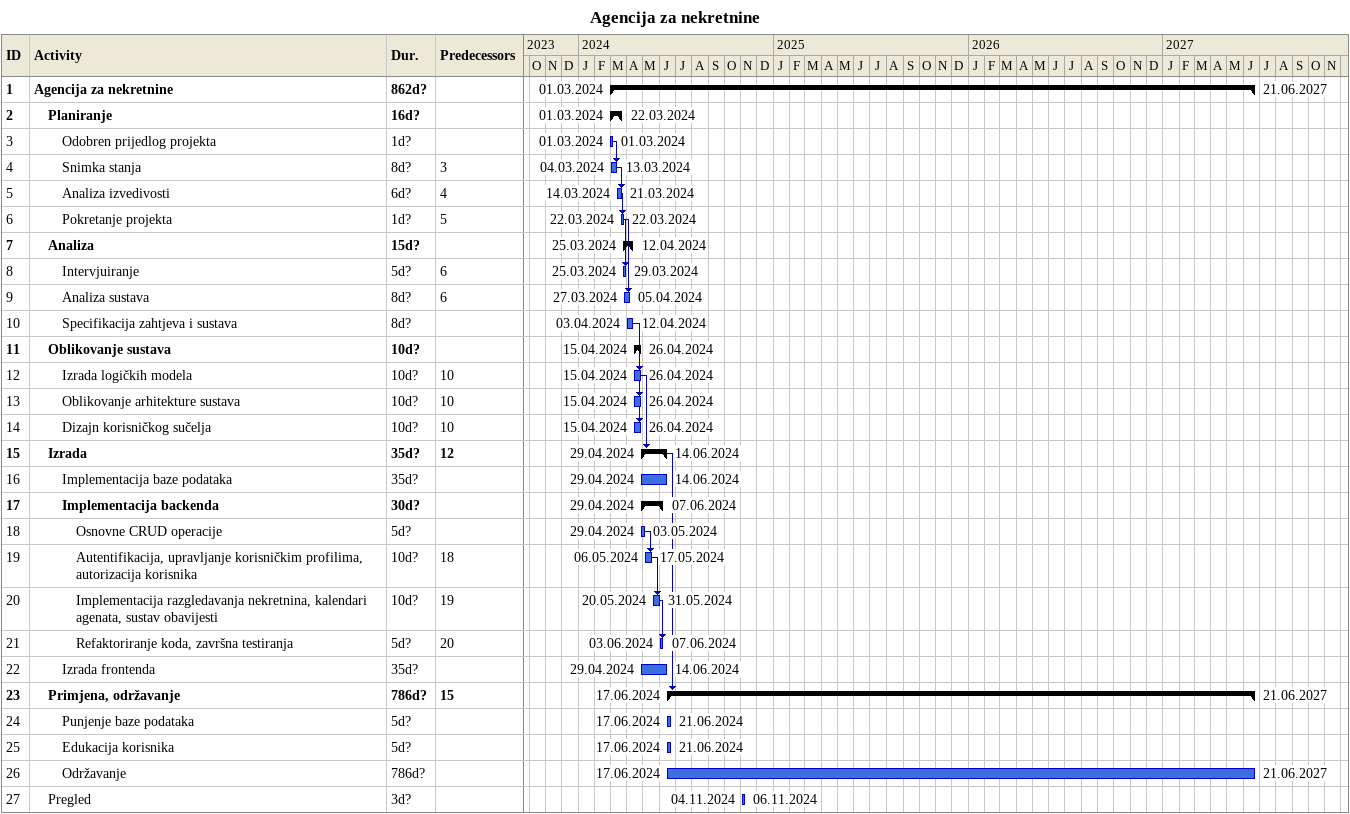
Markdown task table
Agencija za nekretnine

| ID | Level | Task | Duration | Start | Finish | Predecessors |
|---|---|---|---|---|---|---|
| 1 | 1 | **Agencija za nekretnine** | 862d? | 2024-03-01 | 2027-06-21 |  |
| 2 | 2 | **Planiranje** | 16d? | 2024-03-01 | 2024-03-22 |  |
| 3 | 3 | Odobren prijedlog projekta | 1d? | 2024-03-01 | 2024-03-01 |  |
| 4 | 3 | Snimka stanja | 8d? | 2024-03-04 | 2024-03-13 | 3 |
| 5 | 3 | Analiza izvedivosti | 6d? | 2024-03-14 | 2024-03-21 | 4 |
| 6 | 3 | Pokretanje projekta | 1d? | 2024-03-22 | 2024-03-22 | 5 |
| 7 | 2 | **Analiza** | 15d? | 2024-03-25 | 2024-04-12 |  |
| 8 | 3 | Intervjuiranje | 5d? | 2024-03-25 | 2024-03-29 | 6 |
| 9 | 3 | Analiza sustava | 8d? | 2024-03-27 | 2024-04-05 | 6 |
| 10 | 3 | Specifikacija zahtjeva i sustava | 8d? | 2024-04-03 | 2024-04-12 |  |
| 11 | 2 | **Oblikovanje sustava** | 10d? | 2024-04-15 | 2024-04-26 |  |
| 12 | 3 | Izrada logičkih modela | 10d? | 2024-04-15 | 2024-04-26 | 10 |
| 13 | 3 | Oblikovanje arhitekture sustava | 10d? | 2024-04-15 | 2024-04-26 | 10 |
| 14 | 3 | Dizajn korisničkog sučelja | 10d? | 2024-04-15 | 2024-04-26 | 10 |
| 15 | 2 | **Izrada** | 35d? | 2024-04-29 | 2024-06-14 | 12 |
| 16 | 3 | Implementacija baze podataka | 35d? | 2024-04-29 | 2024-06-14 |  |
| 17 | 3 | **Implementacija backenda** | 30d? | 2024-04-29 | 2024-06-07 |  |
| 18 | 4 | Osnovne CRUD operacije | 5d? | 2024-04-29 | 2024-05-03 |  |
| 19 | 4 | Autentifikacija, upravljanje korisničkim profilima, autorizacija korisnika | 10d? | 2024-05-06 | 2024-05-17 | 18 |
| 20 | 4 | Implementacija razgledavanja nekretnina, kalendari agenata, sustav obavijesti | 10d? | 2024-05-20 | 2024-05-31 | 19 |
| 21 | 4 | Refaktoriranje koda, završna testiranja | 5d? | 2024-06-03 | 2024-06-07 | 20 |
| 22 | 3 | Izrada frontenda | 35d? | 2024-04-29 | 2024-06-14 |  |
| 23 | 2 | **Primjena, održavanje** | 786d? | 2024-06-17 | 2027-06-21 | 15 |
| 24 | 3 | Punjenje baze podataka | 5d? | 2024-06-17 | 2024-06-21 |  |
| 25 | 3 | Edukacija korisnika | 5d? | 2024-06-17 | 2024-06-21 |  |
| 26 | 3 | Održavanje | 786d? | 2024-06-17 | 2027-06-21 |  |
| 27 | 2 | Pregled | 3d? | 2024-11-04 | 2024-11-06 |  |
